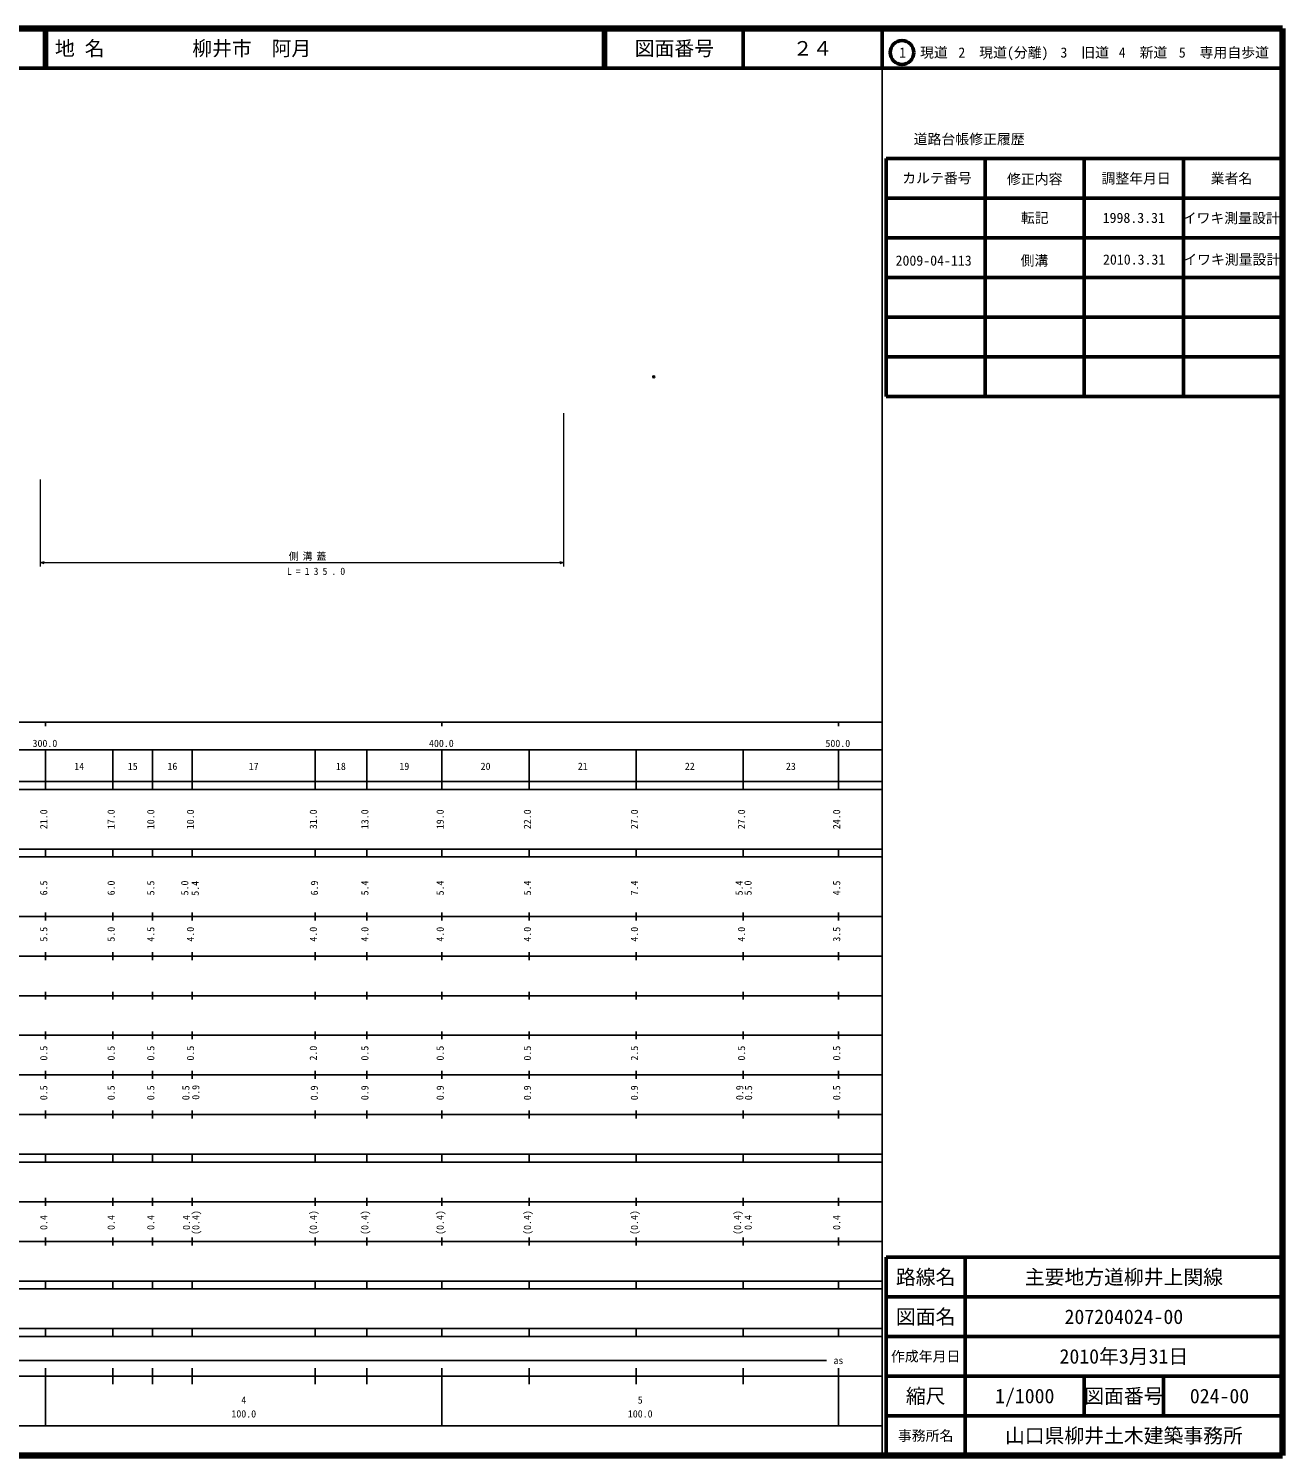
# Model space of a CAD drawing. Units: millimetres on the paper. Extents: x 40 to 680, y 20 to 380.
# Drawn here: x 363.7 to 680, y 20 to 380 of the extents above; entities that cross this region are included whole.
import ezdxf
from ezdxf.enums import TextEntityAlignment as Align

# ---------------------------------------------------------------- set-up
doc = ezdxf.new("R2010")
doc.units = ezdxf.units.MM
doc.header["$PDMODE"] = 32
doc.header["$PDSIZE"] = 0.5
doc.layers.add('M-OTRS', color=6, linetype='Continuous')
doc.layers.add('M-TTL-TXT', color=7, linetype='Continuous')
for name, color, linetype, lineweight in [('M-STR-HTXT', 7, 'Continuous', 13), ('M-TTL', 2, 'Continuous', 140), ('M-TTL-BAND', 7, 'Continuous', 25), ('M-TTL-FRAM', 2, 'Continuous', 50), ('M-TTL-LINE', 7, 'Continuous', 50)]:
    doc.layers.add(name, color=color, linetype=linetype, lineweight=lineweight)
doc.styles.add('ＭＳ ゴシック', font='')
doc.styles.get('ＭＳ ゴシック').set_extended_font_data('MS Gothic')

msp = doc.modelspace()

# ---------------------------------------------------------------- linework, layer by layer
at = {"layer": 'M-OTRS'}
msp.add_point((521.401, 292.143), dxfattribs=at)
at = {"layer": 'M-STR-HTXT'}
for p, q in [((498.744, 244.247), (498.744, 282.925)), ((366.616, 266.231), (366.616, 244.247)), ((366.616, 245.247), (498.744, 245.247))]:
    msp.add_line(p, q, dxfattribs=at)
for points in [[(367.616, 244.96), (366.616, 245.247), (367.616, 245.532)], [(497.744, 245.535), (498.744, 245.247), (497.744, 244.962)]]:
    msp.add_lwpolyline(points, dxfattribs=at)
at = {"layer": 'M-TTL'}
for p, q in [((680, 380), (40, 380)), ((680, 20), (680, 380)), ((40, 20), (680, 20))]:
    msp.add_line(p, q, dxfattribs=at)
at = {"layer": 'M-TTL-BAND'}
for p, q in [((579, 20), (579, 370)), ((40, 205), (579, 205)), ((368, 205), (368, 204)), ((468, 205), (468, 204)), ((568, 205), (568, 204)), ((68, 198), (579, 198)), ((368, 188), (368, 198)), ((385, 188), (385, 198)), ((395, 188), (395, 198)), ((405, 188), (405, 198)), ((436, 188), (436, 198)), ((449, 188), (449, 198)), ((468, 188), (468, 198)), ((490, 188), (490, 198)), ((517, 188), (517, 198)), ((544, 188), (544, 198)), ((568, 188), (568, 198)), ((40, 190), (579, 190)), ((40, 188), (579, 188)), ((40, 173), (579, 173)), ((368, 171), (368, 173)), ((385, 171), (385, 173)), ((395, 171), (395, 173)), ((405, 171), (405, 173)), ((436, 171), (436, 173)), ((449, 171), (449, 173)), ((468, 171), (468, 173)), ((490, 171), (490, 173)), ((517, 171), (517, 173)), ((544, 171), (544, 173)), ((568, 171), (568, 173)), ((40, 171), (579, 171)), ((40, 156), (579, 156)), ((368, 155), (368, 157)), ((385, 155), (385, 157)), ((395, 155), (395, 157)), ((405, 155), (405, 157)), ((436, 155), (436, 157)), ((449, 155), (449, 157)), ((468, 155), (468, 157)), ((490, 155), (490, 157)), ((517, 155), (517, 157)), ((544, 155), (544, 157)), ((568, 155), (568, 157)), ((46, 146), (579, 146)), ((368, 145), (368, 147)), ((385, 145), (385, 147)), ((395, 145), (395, 147)), ((405, 145), (405, 147)), ((436, 145), (436, 147)), ((449, 145), (449, 147)), ((468, 145), (468, 147)), ((490, 145), (490, 147)), ((517, 145), (517, 147)), ((544, 145), (544, 147)), ((568, 145), (568, 147)), ((368, 135), (368, 137)), ((385, 135), (385, 137)), ((395, 135), (395, 137)), ((405, 135), (405, 137)), ((436, 135), (436, 137)), ((449, 135), (449, 137)), ((468, 135), (468, 137)), ((490, 135), (490, 137)), ((517, 135), (517, 137)), ((544, 135), (544, 137)), ((568, 135), (568, 137)), ((52, 136), (579, 136)), ((46, 126), (579, 126)), ((368, 125), (368, 127)), ((385, 125), (385, 127)), ((395, 125), (395, 127)), ((405, 125), (405, 127)), ((436, 125), (436, 127)), ((449, 125), (449, 127)), ((468, 125), (468, 127)), ((490, 125), (490, 127)), ((517, 125), (517, 127)), ((544, 125), (544, 127)), ((568, 125), (568, 127)), ((52, 116), (579, 116)), ((368, 115), (368, 117)), ((385, 115), (385, 117)), ((395, 115), (395, 117)), ((405, 115), (405, 117)), ((436, 115), (436, 117)), ((449, 115), (449, 117)), ((468, 115), (468, 117)), ((490, 115), (490, 117)), ((517, 115), (517, 117)), ((544, 115), (544, 117)), ((568, 115), (568, 117)), ((46, 106), (579, 106)), ((368, 105), (368, 107)), ((385, 105), (385, 107)), ((395, 105), (395, 107)), ((405, 105), (405, 107)), ((436, 105), (436, 107)), ((449, 105), (449, 107)), ((468, 105), (468, 107)), ((490, 105), (490, 107)), ((517, 105), (517, 107)), ((544, 105), (544, 107)), ((568, 105), (568, 107)), ((40, 96), (579, 96)), ((40, 94), (579, 94)), ((368, 94), (368, 96)), ((385, 94), (385, 96)), ((395, 94), (395, 96)), ((405, 94), (405, 96)), ((436, 94), (436, 96)), ((449, 94), (449, 96)), ((468, 94), (468, 96)), ((490, 94), (490, 96)), ((517, 94), (517, 96)), ((544, 94), (544, 96)), ((568, 94), (568, 96)), ((49, 84), (579, 84)), ((368, 83), (368, 85)), ((385, 83), (385, 85)), ((395, 83), (395, 85)), ((405, 83), (405, 85)), ((436, 83), (436, 85)), ((449, 83), (449, 85)), ((468, 83), (468, 85)), ((490, 83), (490, 85)), ((517, 83), (517, 85)), ((544, 83), (544, 85)), ((568, 83), (568, 85)), ((40, 74), (579, 74)), ((368, 73), (368, 75)), ((385, 73), (385, 75)), ((395, 73), (395, 75)), ((405, 73), (405, 75)), ((436, 73), (436, 75)), ((449, 73), (449, 75)), ((468, 73), (468, 75)), ((490, 73), (490, 75)), ((517, 73), (517, 75)), ((544, 73), (544, 75)), ((568, 73), (568, 75)), ((40, 64), (579, 64)), ((40, 62), (579, 62)), ((368, 62), (368, 64)), ((385, 62), (385, 64)), ((395, 62), (395, 64)), ((405, 62), (405, 64)), ((436, 62), (436, 64)), ((449, 62), (449, 64)), ((468, 62), (468, 64)), ((490, 62), (490, 64)), ((517, 62), (517, 64)), ((544, 62), (544, 64)), ((568, 62), (568, 64)), ((40, 52), (579, 52)), ((368, 50), (368, 52)), ((385, 50), (385, 52)), ((395, 50), (395, 52)), ((405, 50), (405, 52)), ((436, 50), (436, 52)), ((449, 50), (449, 52)), ((468, 50), (468, 52)), ((490, 50), (490, 52)), ((517, 50), (517, 52)), ((544, 50), (544, 52)), ((568, 50), (568, 52)), ((40, 50), (579, 50)), ((71, 44), (565, 44)), ((40, 40), (579, 40)), ((368, 27.5), (368, 42)), ((385, 38), (385, 42)), ((395, 38), (395, 42)), ((405, 38), (405, 42)), ((436, 38), (436, 42)), ((449, 38), (449, 42)), ((468, 27.5), (468, 42)), ((490, 38), (490, 42)), ((517, 38), (517, 42)), ((544, 38), (544, 42)), ((568, 27.5), (568, 42)), ((68, 27.5), (579, 27.5))]:
    msp.add_line(p, q, dxfattribs=at)
at = {"layer": 'M-TTL-FRAM'}
for p, q in [((580, 347.197), (580, 287.197)), ((580, 347.197), (680, 347.197)), ((580, 287.197), (680, 287.197)), ((680, 70), (580, 70)), ((580, 70), (580, 20))]:
    msp.add_line(p, q, dxfattribs=at)
at = {"layer": 'M-TTL-LINE'}
for p, q in [((367.75, 380), (367.75, 370)), ((368.25, 380), (368.25, 370)), ((508.747, 380), (508.747, 370)), ((509.247, 380), (509.247, 370)), ((543.997, 380), (543.997, 370)), ((579, 380), (579, 370)), ((40, 370), (680, 370)), ((605, 347.197), (605, 287.197)), ((630, 347.197), (630, 287.197)), ((655, 347.197), (655, 287.197)), ((580, 337.197), (680, 337.197)), ((580, 327.197), (680, 327.197)), ((580, 317.197), (680, 317.197)), ((580, 307.197), (680, 307.197)), ((580, 297.197), (680, 297.197)), ((600, 70), (600, 20)), ((680, 60), (580, 60)), ((680, 50), (580, 50)), ((680, 40), (580, 40)), ((630, 40), (630, 30)), ((650, 40), (650, 30)), ((680, 30), (580, 30))]:
    msp.add_line(p, q, dxfattribs=at)
msp.add_circle((584.031, 373.958), 3, dxfattribs=at)

# ---------------------------------------------------------------- texts
at = {"layer": 'M-STR-HTXT', "char_height": 1.833, "attachment_point": 7, "style": 'ＭＳ ゴシック'}
for s, insert in [('\\T1.4;側溝蓋', (429.336, 245.747)), ('\\T1.8;L=135.0', (428.875, 242.125))]:
    msp.add_mtext(s, dxfattribs=dict(at, insert=insert))
at = {"layer": 'M-TTL-BAND', "style": 'ＭＳ ゴシック'}
for s, p in [('300.0', (367.844, 198.195)), ('400.0', (467.844, 198.195)), ('500.0', (567.844, 198.195)), ('14', (376.5, 192.405)), ('15', (390, 192.405)), ('16', (400, 192.405)), ('17', (420.5, 192.405)), ('18', (442.5, 192.405)), ('19', (458.5, 192.405)), ('20', (479, 192.405)), ('21', (503.5, 192.405)), ('22', (530.5, 192.405)), ('23', (556, 192.405)), ('as', (568, 42.5)), ('4', (418, 32.523)), ('5', (518, 32.523)), ('100.0', (418, 29.033)), ('100.0', (518, 29.033))]:
    msp.add_text(s, height=1.833, dxfattribs=at).set_placement(p, align=Align.BOTTOM_CENTER)
for s, p in [('21.0', (369, 180.5)), ('17.0', (386, 180.5)), ('10.0', (396, 180.5)), ('10.0', (406, 180.5)), ('31.0', (437, 180.5)), ('13.0', (450, 180.5)), ('19.0', (469, 180.5)), ('22.0', (491, 180.5)), ('27.0', (518, 180.5)), ('27.0', (545, 180.5)), ('24.0', (569, 180.5)), ('6.5', (369, 163.174)), ('6.0', (386, 163.174)), ('5.5', (396, 163.174)), ('5.0', (404.571, 163.174)), ('5.4', (407.211, 163.093)), ('6.9', (437.263, 163.174)), ('5.4', (450, 163.174)), ('5.4', (469, 163.174)), ('5.4', (491, 163.174)), ('7.4', (518, 163.174)), ('5.4', (544.415, 163.174)), ('5.0', (546.638, 163.173)), ('4.5', (569, 163.174)), ('5.5', (369, 151.5)), ('5.0', (386, 151.5)), ('4.5', (396, 151.5)), ('4.0', (406, 151.5)), ('4.0', (437, 151.5)), ('4.0', (450, 151.5)), ('4.0', (469, 151.5)), ('4.0', (491, 151.5)), ('4.0', (518, 151.5)), ('4.0', (545, 151.5)), ('3.5', (569, 151.5)), ('0.5', (369, 121.5)), ('0.5', (386, 121.5)), ('0.5', (396, 121.5)), ('0.5', (406, 121.5)), ('2.0', (437, 121.5)), ('0.5', (450, 121.5)), ('0.5', (469, 121.5)), ('0.5', (491, 121.5)), ('2.5', (518, 121.5)), ('0.5', (545, 121.5)), ('0.5', (569, 121.5)), ('0.5', (369, 111.5)), ('0.5', (386, 111.5)), ('0.5', (396, 111.5)), ('0.5', (404.849, 111.5)), ('0.9', (407.35, 111.61)), ('0.9', (437.236, 111.471)), ('0.9', (450, 111.5)), ('0.9', (469, 111.5)), ('0.9', (491, 111.5)), ('0.9', (518, 111.5)), ('0.9', (544.554, 111.528)), ('0.5', (546.777, 111.5)), ('0.5', (569, 111.5)), ('0.4', (369, 78.764)), ('0.4', (369, 78.764)), ('0.4', (386, 78.764)), ('0.4', (386, 78.764)), ('0.4', (396, 78.764)), ('0.4', (396, 78.764)), ('0.4', (405, 78.764)), ('(0.4)', (407.37, 78.764)), ('(0.4)', (437, 78.764)), ('0.4', (437, 78.764)), ('(0.4)', (450, 78.764)), ('0.4', (450, 78.764)), ('(0.4)', (469, 78.764)), ('0.4', (469, 78.764)), ('(0.4)', (491, 78.764)), ('0.4', (491, 78.764)), ('(0.4)', (518, 78.764)), ('0.4', (518, 78.764)), ('(0.4)', (544, 78.764)), ('0.4', (546.699, 78.764)), ('0.4', (569, 78.764)), ('0.4', (569, 78.764))]:
    msp.add_text(s, height=1.833, rotation=90, dxfattribs=at).set_placement(p, align=Align.BOTTOM_CENTER)
at = {"layer": 'M-TTL-TXT', "style": 'ＭＳ ゴシック'}
for s, p in [('地 名', (370.38, 375)), ('柳井市\u3000阿月', (405.024, 375))]:
    msp.add_text(s, height=3.666, dxfattribs=at).set_placement(p, align=Align.MIDDLE_LEFT)
for s, height, p in [('図面番号', 3.666, (526.622, 375)), ('２４', 3.666, (561.497, 375)), ('1\u3000現道', 2.566, (589.448, 373.958)), ('2\u3000現道(分離)', 2.566, (609.619, 373.958)), ('3\u3000旧道', 2.566, (630.121, 373.958)), ('4\u3000新道', 2.566, (644.824, 373.958)), ('5\u3000専用自歩道', 2.566, (665.228, 373.958)), ('道路台帳修正履歴', 2.566, (600.968, 352.113)), ('カルテ番号', 2.566, (592.839, 342.277)), ('修正内容', 2.566, (617.509, 342.023)), ('調整年月日', 2.566, (643.089, 342.197)), ('業者名', 2.566, (667.134, 342.197)), ('転記', 2.566, (617.5, 332.245)), ('1998.3.31', 2.566, (642.5, 332.245)), ('イワキ測量設計', 2.566, (667.077, 332.189)), ('2009-04-113', 2.566, (592.012, 321.464)), ('側溝', 2.566, (617.437, 321.464)), ('2010.3.31', 2.566, (642.592, 321.734)), ('イワキ測量設計', 2.566, (667.206, 321.734)), ('路線名', 3.666, (590, 65)), ('路線名', 3.666, (590, 65)), ('主要地方道柳井上関線', 3.666, (640, 65)), ('図面名', 3.666, (590, 55)), ('図面名', 3.666, (590, 55)), ('207204024-00', 3.666, (640, 55)), ('2010年3月31日', 3.666, (640, 45)), ('作成年月日', 2.566, (590, 45)), ('作成年月日', 2.566, (590, 45)), ('縮尺', 3.666, (590, 35)), ('縮尺', 3.666, (590, 35)), ('1/1000', 3.666, (615, 35)), ('図面番号', 3.666, (640, 35)), ('図面番号', 3.666, (640, 35)), ('024-00', 3.666, (664.125, 35)), ('事務所名', 2.566, (590, 25)), ('事務所名', 2.566, (590, 25)), ('山口県柳井土木建築事務所', 3.666, (640, 25))]:
    msp.add_text(s, height=height, dxfattribs=at).set_placement(p, align=Align.MIDDLE_CENTER)

doc.saveas('drawing.dxf')
